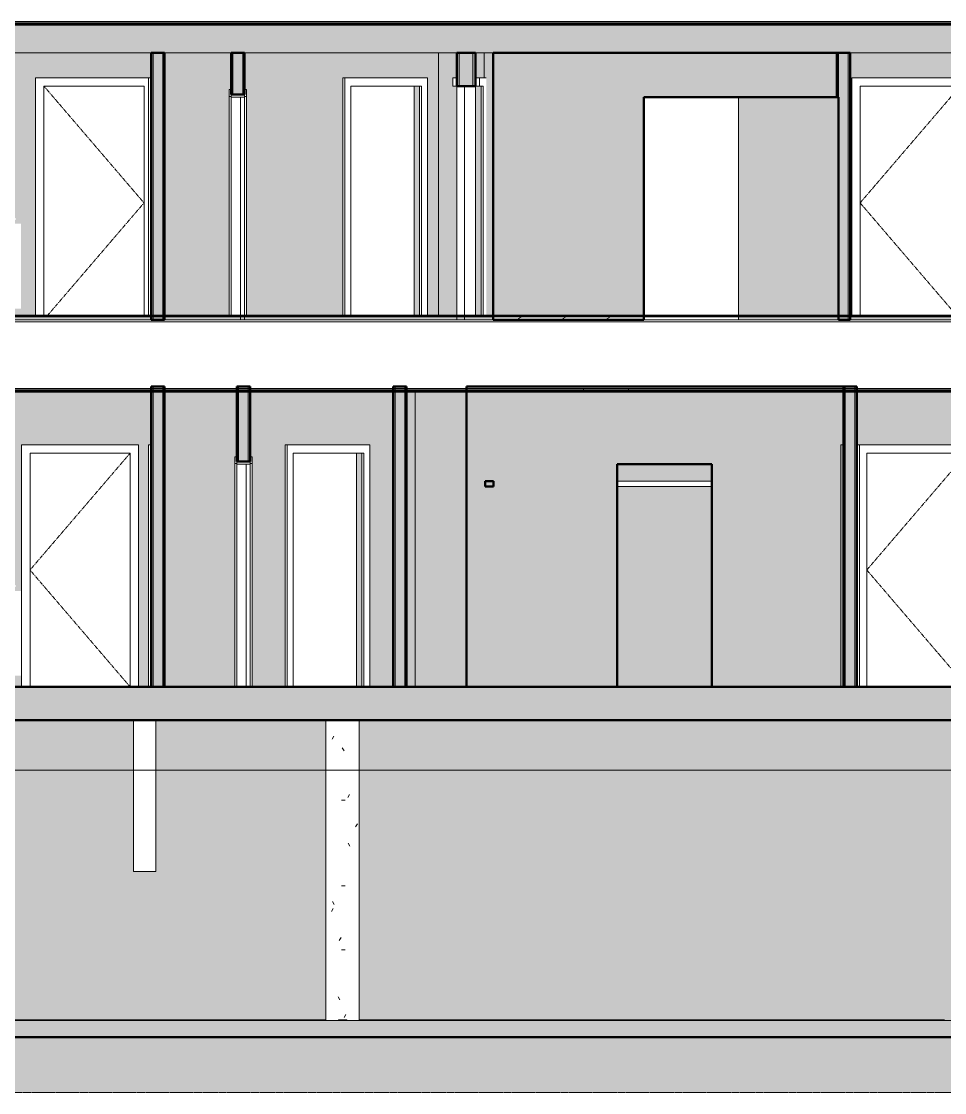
# Model space of a CAD drawing. Header units: inches. Extents: x 9584 to 15274, y -226 to 527.
# Drawn here: x 14447 to 14779, y -145.9 to 239.2 of the extents above; entities that cross this region are included whole.
import ezdxf

# ---------------------------------------------------------------- set-up
doc = ezdxf.new("R2010")
doc.units = ezdxf.units.IN
doc.header["$MEASUREMENT"] = 0
for name, pattern in [('Aligning Line 1_8_', [0.25, 0.125, -0.125]), ('Dash 1_16_', [0.125, 0.0625, -0.0625]), ('Grid Line 1_2_', [0.875, 0.5, -0.125, 0.125, -0.125])]:
    doc.linetypes.add(name, pattern=pattern)
for name, color, linetype, lineweight in [('0-5', 250, 'Continuous', 13), ('0-6', 90, 'Continuous', 5), ('A-AREA-PATT-2', 254, 'Continuous', 9), ('A-DOOR-1', 7, 'Continuous', 9), ('A-DOOR-2', 7, 'Dash 1_16_', 9), ('A-DOOR-3', 50, 'Continuous', 20), ('A-DOOR-FRAM-1', 7, 'Continuous', 9), ('A-DOOR-FRAM-2', 50, 'Continuous', 20), ('A-FLOR-1', 192, 'Continuous', 50), ('A-FLOR-LEVL-1', 51, 'Grid Line 1_2_', 9), ('A-FLOR-MCUT', 51, 'Continuous', 13), ('A-FLOR-PATT-1', 8, 'Continuous', 9), ('A-GENM', 5, 'Continuous', 9), ('A-GENM-2', 7, 'Continuous', 9), ('A-WALL-1', 250, 'Continuous', 13), ('A-WALL-2', 10, 'Continuous', 50), ('A-WALL-PATT-1', 253, 'Continuous', 9), ('A-WALL-PATT-2', 7, 'Continuous', 9), ('C-BLDG-PADS-1', 253, 'Continuous', 9), ('C-BLDG-PADS-2', 250, 'Continuous', 13), ('C-TOPO', 7, 'Continuous', 9), ('C-TOPO-1', 10, 'Continuous', 50), ('G-ANNO-SYMB', 111, 'Aligning Line 1_8_', 9), ('G-ANNO-SYMB-1', 147, 'Aligning Line 1_8_', 9), ('Q-CASE-1', 10, 'Continuous', 50), ('Q-CASE-2', 7, 'Continuous', 9), ('S-COLS', 52, 'Continuous', 9)]:
    doc.layers.add(name, color=color, linetype=linetype, lineweight=lineweight)
doc.layers.add('A-AREA-PATT-1', color=7, linetype='Continuous', lineweight=9, transparency=1)
pattern_1 = [(0, (3257.106, 59.024), (30.72, 7.68), [1.267, -21.773, 1.267, -21.773, -122.88]), (0, (3257.106, 59.024), (30.72, 7.68), [-46.08, 1.267, -44.813, 1.267, -21.773, -53.76]), (0, (3257.106, 59.024), (30.72, 7.68), [-115.2, 1.267, -14.093, 1.267, -37.133]), (120, (3268.626, 62.864), (-22.01108, 22.7643), [1.267, -21.773, 1.267, -21.773, -122.88]), (120, (3268.626, 62.864), (-22.01108, 22.7643), [-46.08, 1.267, -44.813, 1.267, -21.773, -53.76]), (120, (3268.626, 62.864), (-22.01108, 22.7643), [-115.2, 1.267, -14.093, 1.267, -37.133]), (240, (3272.466, 78.224), (-8.70892, -30.4443), [1.267, -21.773, 1.267, -21.773, -122.88]), (240, (3272.466, 78.224), (-8.70892, -30.4443), [-46.08, 1.267, -44.813, 1.267, -21.773, -53.76]), (240, (3272.466, 78.224), (-8.70892, -30.4443), [-115.2, 1.267, -14.093, 1.267, -37.133])]
pattern_2 = [(216.87, (3263.504, 75.018), (47.980943, 31.987086), [7.997, -71.971]), (206.565, (3273.1, 70.22), (-15.99371, -15.99413), [17.881, -17.881]), (198.435, (3273.1, 62.223), (-31.98674, -15.99388), [10.115, -40.461])]
pattern_3 = [(0, (14338.271, 59.024), (30.72, 7.68), [1.267, -21.773, 1.267, -21.773, -122.88]), (0, (14338.271, 59.024), (30.72, 7.68), [-46.08, 1.267, -44.813, 1.267, -21.773, -53.76]), (0, (14338.271, 59.024), (30.72, 7.68), [-115.2, 1.267, -14.093, 1.267, -37.133]), (120, (14349.791, 62.864), (-22.011075, 22.7643), [1.267, -21.773, 1.267, -21.773, -122.88]), (120, (14349.791, 62.864), (-22.011075, 22.7643), [-46.08, 1.267, -44.813, 1.267, -21.773, -53.76]), (120, (14349.791, 62.864), (-22.011075, 22.7643), [-115.2, 1.267, -14.093, 1.267, -37.133]), (240, (14353.631, 78.224), (-8.708925, -30.4443), [1.267, -21.773, 1.267, -21.773, -122.88]), (240, (14353.631, 78.224), (-8.708925, -30.4443), [-46.08, 1.267, -44.813, 1.267, -21.773, -53.76]), (240, (14353.631, 78.224), (-8.708925, -30.4443), [-115.2, 1.267, -14.093, 1.267, -37.133])]
pattern_4 = [(50, (14338.271, 59.024), (27.5427, -2.40992), [2.88, -31.68]), (355, (14338.27, 59.024), (-5.32784, 28.88427), [2.304, -25.344]), (100.451, (14340.567, 58.823), (22.2153, 26.47393), [2.448, -26.924]), (46.184, (14338.27, 66.704), (40.9819, -6.3564), [4.32, -47.52]), (96.636, (14341.687, 66.175), (35.8907, 37.4062), [3.671, -40.386]), (351.184, (14338.27, 66.704), (35.891, 37.4062), [3.456, -38.016]), (21, (14342.111, 64.784), (22.92104, -15.46073), [2.88, -31.68]), (326, (14342.11, 64.784), (9.34353, 27.84574), [2.304, -25.344]), (71.451, (14344.02, 63.496), (32.26477, 12.3844), [2.448, -26.924]), (37.5, (14338.271, 59.024), (0.466855, 12.78271), [1.267, -23.77, 1.267, -24.461, -25.44]), (37.5, (14338.271, 59.024), (0.466855, 12.78271), [-50.765, 1.267, -24.173]), (7.5, (14338.271, 59.024), (10.10159, 15.14509), [1.267, -13.402, 1.267, -23.194, -9.696]), (7.5, (14338.271, 59.024), (10.10159, 15.14509), [-39.13, 1.267, -8.429]), (327.5, (14329.708, 59.024), (20.49916, -0.86578), [1.267, -8.333, 1.267, -28.685, -39.744]), (327.5, (14329.708, 59.024), (20.49916, -0.86578), [-39.552, 1.267, -38.477]), (317.5, (14325.868, 59.024), (22.39478, 3.8443), [1.267, -11.213, 1.267, -18.624, -28.224]), (317.5, (14325.868, 59.024), (22.39478, 3.8443), [-32.371, 1.267, -26.957])]

# ---------------------------------------------------------------- blocks, each defined once
blk = doc.blocks.new('CTR - 2nd Phase_rvt-2-BUILDING SECTION - NORTH_SOUTH - LOOKING WEST')
at = {"layer": 'A-FLOR-LEVL-1'}
for p, q in [((1856.66, 132), (4168.71, 132)), ((1856.66, 0), (4168.71, 0)), ((1856.66, -30), (4168.71, -30)), ((1856.66, -120), (4168.71, -120))]:
    blk.add_line(p, q, dxfattribs=at)
blk = doc.blocks.new('Single-Flush - 36_ x 84_-1372839-BUILDING SECTION - NORTH_SOUTH - LOOKING WEST')
at = {"layer": 'A-DOOR-FRAM-2'}
for p, q in [((3660.48, 87), (3660.48, 0)), ((3661.48, 87), (3660.48, 87)), ((3661.48, 0), (3661.48, 87)), ((3667.23, 87), (3666.23, 87)), ((3666.23, 87), (3666.23, 0)), ((3667.23, 0), (3667.23, 87)), ((3660.48, 0), (3661.48, 0)), ((3666.23, 0), (3667.23, 0))]:
    blk.add_line(p, q, dxfattribs=at)
blk = doc.blocks.new('OD_CW_Closet - OD_CW_Closet-1806951-BUILDING SECTION - NORTH_SOUTH - LOOKING WEST')
at = {"layer": 'Q-CASE-1'}
for p, q in [((3532.58, 74), (3532.58, 72)), ((3535.64, 74), (3532.58, 74)), ((3535.64, 72), (3535.64, 74)), ((3532.58, 72), (3535.64, 72))]:
    blk.add_line(p, q, dxfattribs=at)
blk = doc.blocks.new('OD_CW_Closet - OD_CW_Closet-1924551-BUILDING SECTION - NORTH_SOUTH - LOOKING WEST')
at = {"layer": 'Q-CASE-2'}
for p, q in [((3614.1, 74), (3580.1, 74)), ((3580.1, 72), (3614.1, 72))]:
    blk.add_line(p, q, dxfattribs=at)
blk = doc.blocks.new('Single-Flush - 36_ x 84_-V51-BUILDING SECTION - NORTH_SOUTH - LOOKING WEST')
at = {"layer": 'A-DOOR-2'}
for p in [(3705.85, 84), (3705.85, 0)]:
    blk.add_line(p, (3669.85, 42), dxfattribs=at)
at = {"layer": 'A-DOOR-FRAM-1'}
for p, q in [((3708.85, 87), (3667.23, 87)), ((3708.85, 0), (3708.85, 87)), ((3669.85, 0), (3669.85, 84)), ((3669.85, 84), (3705.85, 84)), ((3705.85, 84), (3705.85, 0))]:
    blk.add_line(p, q, dxfattribs=at)
blk = doc.blocks.new('Pocket_Door_2385 - 34_ x 80_-1722045-BUILDING SECTION - NORTH_SOUTH - LOOKING WEST')
at = {"layer": 'A-DOOR-3'}
for p, q in [((3623.7, 212), (3589.7, 212)), ((3589.7, 212), (3589.7, 132)), ((3623.7, 132), (3623.7, 212)), ((3589.7, 132), (3623.7, 132))]:
    blk.add_line(p, q, dxfattribs=at)
blk = doc.blocks.new('Single-Flush - 36_ x 84_-1372824-BUILDING SECTION - NORTH_SOUTH - LOOKING WEST')
at = {"layer": 'A-DOOR-2'}
for p in [(3373.9, 216), (3375.08, 133.37)]:
    blk.add_line(p, (3409.9, 174), dxfattribs=at)
at = {"layer": 'A-DOOR-FRAM-1'}
for p, q in [((3370.9, 219), (3370.9, 133.37)), ((3411.52, 219), (3370.9, 219)), ((3373.9, 133.37), (3373.9, 216)), ((3373.9, 216), (3409.9, 216)), ((3409.9, 216), (3409.9, 133.37))]:
    blk.add_line(p, q, dxfattribs=at)
blk = doc.blocks.new('Single-Flush - 36_ x 84_-V52-BUILDING SECTION - NORTH_SOUTH - LOOKING WEST')
at = {"layer": 'A-DOOR-2'}
for p in [(3703.45, 216), (3702.28, 133.37)]:
    blk.add_line(p, (3667.45, 174), dxfattribs=at)
at = {"layer": 'A-DOOR-FRAM-1'}
for p, q in [((3706.45, 219), (3664.45, 219)), ((3664.45, 219), (3664.45, 133.37)), ((3667.45, 133.37), (3667.45, 216)), ((3667.45, 216), (3703.45, 216)), ((3703.45, 216), (3703.45, 133.37)), ((3706.45, 133.37), (3706.45, 219))]:
    blk.add_line(p, q, dxfattribs=at)
blk = doc.blocks.new('Single-Flush - 36_ x 84_-V54-BUILDING SECTION - NORTH_SOUTH - LOOKING WEST')
at = {"layer": 'A-DOOR-1'}
blk.add_line((3507.03, 133.37), (3507.03, 216), dxfattribs=at)
at = {"layer": 'A-DOOR-FRAM-1'}
for p, q in [((3481.4, 133.37), (3481.4, 219)), ((3481.4, 133.37), (3481.4, 219)), ((3481.4, 219), (3482.11, 219)), ((3511.81, 219), (3482.11, 219)), ((3482.11, 219), (3482.11, 133.37)), ((3484.23, 133.37), (3484.23, 216)), ((3484.23, 216), (3509.68, 216)), ((3508.98, 133.37), (3508.98, 216)), ((3509.68, 216), (3509.68, 133.37)), ((3511.81, 133.37), (3511.81, 219))]:
    blk.add_line(p, q, dxfattribs=at)
blk = doc.blocks.new('FOLDING_SLIDING CLOSET - 60_ x 80_-1372877-BUILDING SECTION - NORTH_SOUTH - LOOKING WEST')
at = {"layer": 'A-DOOR-1'}
for p, q in [((3443.27, 82.75), (3442.52, 82.75)), ((3442.52, 82.75), (3442.52, 80.25)), ((3443.27, 80.25), (3443.27, 82.75)), ((3448.77, 82.75), (3448.02, 82.75)), ((3448.02, 82.75), (3448.02, 80.25)), ((3448.77, 80.25), (3448.77, 82.75)), ((3442.52, 80.25), (3443.27, 80.25)), ((3442.52, 0), (3442.52, 80.25)), ((3448.02, 80.25), (3448.77, 80.25)), ((3448.77, 80.25), (3448.77, 0))]:
    blk.add_line(p, q, dxfattribs=at)
at = {"layer": 'A-DOOR-3'}
for p, q in [((3446.65, 80), (3446.65, 0)), ((3448.02, 80), (3446.65, 80)), ((3448.02, 0), (3448.02, 80)), ((3446.65, 0), (3448.02, 0))]:
    blk.add_line(p, q, dxfattribs=at)
at = {"layer": 'A-DOOR-FRAM-1'}
blk.add_line((3443.27, 0), (3443.27, 80), dxfattribs=at)
at = {"layer": 'A-DOOR-FRAM-2'}
for p, q in [((3443.27, 81), (3443.27, 80)), ((3448.02, 81), (3443.27, 81)), ((3448.02, 80), (3448.02, 81)), ((3443.27, 80.75), (3448.02, 80.75)), ((3443.27, 80), (3448.02, 80))]:
    blk.add_line(p, q, dxfattribs=at)
blk = doc.blocks.new('FOLDING_SLIDING CLOSET - 60_ x 80_-V55-BUILDING SECTION - NORTH_SOUTH - LOOKING WEST')
at = {"layer": 'A-DOOR-1'}
for p, q in [((3441.27, 214.75), (3440.52, 214.75)), ((3440.52, 214.75), (3440.52, 212.25)), ((3440.52, 212.25), (3441.27, 212.25)), ((3440.52, 133.37), (3440.52, 212.25)), ((3441.27, 212.25), (3441.27, 214.75)), ((3446.77, 214.75), (3446.02, 214.75)), ((3446.02, 214.75), (3446.02, 212.25)), ((3446.02, 212.25), (3446.77, 212.25)), ((3446.77, 212.25), (3446.77, 214.75)), ((3446.77, 212.25), (3446.77, 133.37))]:
    blk.add_line(p, q, dxfattribs=at)
at = {"layer": 'A-DOOR-3'}
for p, q in [((3444.65, 212), (3444.65, 132)), ((3446.02, 212), (3444.65, 212)), ((3446.02, 132), (3446.02, 212)), ((3444.65, 132), (3446.02, 132))]:
    blk.add_line(p, q, dxfattribs=at)
at = {"layer": 'A-DOOR-FRAM-1'}
blk.add_line((3441.27, 133.37), (3441.27, 212), dxfattribs=at)
at = {"layer": 'A-DOOR-FRAM-2'}
for p, q in [((3441.27, 213), (3441.27, 212)), ((3446.02, 213), (3441.27, 213)), ((3441.27, 212.75), (3446.02, 212.75)), ((3441.27, 212), (3446.02, 212)), ((3446.02, 212), (3446.02, 213))]:
    blk.add_line(p, q, dxfattribs=at)
blk = doc.blocks.new('Single-Flush - 30_ x 84_-1372884-BUILDING SECTION - NORTH_SOUTH - LOOKING WEST')
at = {"layer": 'A-DOOR-FRAM-1'}
for p, q in [((3411.52, 265.37), (3411.52, 351)), ((3411.52, 351), (3412.52, 351))]:
    blk.add_line(p, q, dxfattribs=at)
blk = doc.blocks.new('Single-Flush - 30_ x 84_-V56-BUILDING SECTION - NORTH_SOUTH - LOOKING WEST')
at = {"layer": 'A-DOOR-FRAM-1'}
for p, q in [((3411.52, 0), (3411.52, 87)), ((3411.52, 87), (3412.52, 87))]:
    blk.add_line(p, q, dxfattribs=at)
blk = doc.blocks.new('Single-Flush - 36_ x 84_-V57-BUILDING SECTION - NORTH_SOUTH - LOOKING WEST')
at = {"layer": 'A-DOOR-1'}
blk.add_line((3486.31, 0), (3486.31, 84), dxfattribs=at)
at = {"layer": 'A-DOOR-FRAM-1'}
for p, q in [((3460.68, 0), (3460.68, 87)), ((3460.68, 0), (3460.68, 87)), ((3460.68, 87), (3461.39, 87)), ((3491.08, 87), (3461.39, 87)), ((3461.39, 87), (3461.39, 0)), ((3491.08, 0), (3491.08, 87)), ((3463.51, 0), (3463.51, 84)), ((3463.51, 84), (3488.96, 84)), ((3488.26, 0), (3488.26, 84)), ((3488.96, 84), (3488.96, 0))]:
    blk.add_line(p, q, dxfattribs=at)
blk = doc.blocks.new('Single-Flush - 36_ x 84_-V58-BUILDING SECTION - NORTH_SOUTH - LOOKING WEST')
at = {"layer": 'A-DOOR-2'}
for p in [(3404.9, 84), (3404.9, 0)]:
    blk.add_line(p, (3368.9, 42), dxfattribs=at)
at = {"layer": 'A-DOOR-FRAM-1'}
for p, q in [((3407.9, 87), (3365.9, 87)), ((3365.9, 87), (3365.9, 0)), ((3407.9, 0), (3407.9, 87)), ((3368.9, 0), (3368.9, 84)), ((3368.9, 84), (3404.9, 84)), ((3404.9, 84), (3404.9, 0))]:
    blk.add_line(p, q, dxfattribs=at)
blk = doc.blocks.new('Single-Flush - 36_ x 84_-V59-BUILDING SECTION - NORTH_SOUTH - LOOKING WEST')
at = {"layer": 'A-DOOR-1'}
blk.add_line((3529.18, 133.37), (3529.18, 216), dxfattribs=at)
at = {"layer": 'A-DOOR-3'}
for p, q in [((3525.2, 216), (3522.37, 216)), ((3522.37, 216), (3522.37, 132)), ((3525.2, 132), (3525.2, 216)), ((3522.37, 132), (3525.2, 132))]:
    blk.add_line(p, q, dxfattribs=at)
at = {"layer": 'A-DOOR-FRAM-1'}
for p, q in [((3532.98, 219), (3530.5, 219)), ((3530.5, 216), (3531.83, 216)), ((3531.13, 133.37), (3531.13, 216)), ((3531.83, 216), (3531.83, 133.37))]:
    blk.add_line(p, q, dxfattribs=at)
at = {"layer": 'A-DOOR-FRAM-2'}
for p, q in [((3520.95, 219), (3520.95, 216)), ((3522.37, 219), (3520.95, 219)), ((3520.95, 216), (3522.37, 216)), ((3522.37, 216), (3522.37, 219)), ((3530.5, 219), (3529.09, 219)), ((3529.09, 219), (3529.09, 216)), ((3529.09, 216), (3530.5, 216)), ((3530.5, 216), (3530.5, 219))]:
    blk.add_line(p, q, dxfattribs=at)
blk = doc.blocks.new('CTR - 1st Phase - Unit Layouts_rvt-2-BUILDING SECTION - NORTH_SOUTH - LOOKING WEST')
at = {"layer": 'A-WALL-PATT-1'}
h = blk.add_hatch(dxfattribs=at)
h.set_pattern_fill('FP_45', color=256, style=0, pattern_type=2)
h.set_pattern_definition(pattern_2)
h.paths.add_polyline_path([(3416.65, 133.25), (3416.65, 133.37), (3413.15, 133.37), (3413.15, 133.25)], flags=0)
h = blk.add_hatch(dxfattribs=at)
h.set_pattern_fill('FP_45', color=256, style=0, pattern_type=2)
h.set_pattern_definition(pattern_2)
h.paths.add_polyline_path([(3571.67, 132), (3589.7, 132), (3589.7, 133.37), (3535.47, 133.37), (3535.47, 132), (3542.33, 132)], flags=0)
h = blk.add_hatch(dxfattribs=at)
h.set_pattern_fill('FP_45', color=256, style=0, pattern_type=2)
h.set_pattern_definition(pattern_2)
h.paths.add_polyline_path([(3663.2, 133.25), (3663.2, 133.37), (3659.7, 133.37), (3659.7, 133.25), (3663.15, 133.25)], flags=0)
at = {"layer": 'A-WALL-PATT-2'}
h = blk.add_hatch(dxfattribs=at)
h.set_pattern_fill('FP_43', color=256, style=0, pattern_type=2)
h.set_pattern_definition(pattern_1)
h.paths.add_polyline_path([(3614.1, 106.12), (3661.48, 106.12), (3661.48, 107.25), (3525.87, 107.25), (3525.87, 106.12), (3608.54, 106.12)], flags=0)
at = {"layer": 'A-WALL-1'}
for p, q in [((3412.52, 228), (3341.72, 228)), ((3413.15, 228), (3413.15, 132)), ((3416.65, 228), (3416.65, 132)), ((3441.27, 228), (3417.27, 228)), ((3441.9, 213), (3441.9, 228)), ((3445.4, 213), (3445.4, 228)), ((3515.78, 228), (3446.02, 228)), ((3515.78, 133.37), (3515.78, 228)), ((3515.78, 228), (3519.14, 228)), ((3522.37, 228), (3519.14, 228)), ((3523.25, 228), (3523.25, 216)), ((3528.2, 228), (3528.2, 216)), ((3532.28, 228), (3529.09, 228)), ((3533.64, 228), (3532.28, 228)), ((3532.28, 219), (3532.28, 228)), ((3533.64, 228), (3535.47, 228)), ((3659.7, 228), (3659.7, 212)), ((3663.2, 228), (3663.2, 132)), ((3851.85, 228), (3663.83, 228)), ((3508.98, 216), (3508.98, 133.37)), ((3531.13, 216), (3531.13, 133.37)), ((3413.15, 108), (3413.15, 0)), ((3416.65, 108), (3416.65, 0)), ((3443.9, 81), (3443.9, 108)), ((3447.4, 81), (3447.4, 108)), ((3500.17, 108), (3500.17, 0)), ((3503.67, 108), (3503.67, 0)), ((3662.1, 108), (3662.1, 0)), ((3665.6, 108), (3665.6, 0)), ((3507.42, 106.12), (3507.42, 0)), ((3488.26, 84), (3488.26, 0))]:
    blk.add_line(p, q, dxfattribs=at)
at = {"layer": 'A-WALL-2'}
for p, q in [((3412.52, 228), (3412.52, 132)), ((3417.27, 228), (3412.52, 228)), ((3417.27, 132), (3417.27, 228)), ((3446.02, 228), (3441.27, 228)), ((3441.27, 228), (3441.27, 213)), ((3446.02, 213), (3446.02, 228)), ((3529.09, 228), (3522.37, 228)), ((3522.37, 228), (3522.37, 216)), ((3529.09, 216), (3529.09, 228)), ((3659.08, 228), (3535.47, 228)), ((3535.47, 228), (3535.47, 132)), ((3663.83, 228), (3659.08, 228)), ((3659.08, 228), (3659.08, 212)), ((3659.08, 212), (3659.08, 228)), ((3663.83, 132), (3663.83, 228)), ((3522.37, 216), (3529.09, 216)), ((3441.27, 213), (3446.02, 213)), ((3589.7, 132), (3589.7, 212)), ((3589.7, 212), (3659.08, 212)), ((3659.08, 212), (3659.7, 212)), ((3659.7, 212), (3659.7, 132)), ((3412.52, 132), (3417.27, 132)), ((3535.47, 132), (3589.7, 132)), ((3659.7, 132), (3663.83, 132)), ((3412.52, 108), (3412.52, 0)), ((3417.27, 108), (3412.52, 108)), ((3417.27, 0), (3417.27, 108)), ((3448.02, 108), (3443.27, 108)), ((3443.27, 108), (3443.27, 81)), ((3448.02, 81), (3448.02, 108)), ((3504.3, 108), (3499.55, 108)), ((3499.55, 108), (3499.55, 0)), ((3504.3, 0), (3504.3, 108)), ((3661.48, 108), (3525.87, 108)), ((3525.87, 108), (3525.87, 0)), ((3666.23, 108), (3661.48, 108)), ((3661.48, 108), (3661.48, 0)), ((3661.48, 0), (3661.48, 108)), ((3666.23, 0), (3666.23, 108)), ((3443.27, 81), (3448.02, 81)), ((3580.1, 0), (3580.1, 80)), ((3580.1, 80), (3614.1, 80)), ((3614.1, 80), (3614.1, 0)), ((3412.52, 0), (3417.27, 0)), ((3499.55, 0), (3504.3, 0)), ((3525.87, 0), (3580.1, 0)), ((3614.1, 0), (3661.48, 0)), ((3661.48, 0), (3666.23, 0))]:
    blk.add_line(p, q, dxfattribs=at)
at = {"layer": '0-5'}
for name, p in [('Single-Flush - 36_ x 84_-1372824-BUILDING SECTION - NORTH_SOUTH - LOOKING WEST', (0, 0)), ('Single-Flush - 30_ x 84_-1372884-BUILDING SECTION - NORTH_SOUTH - LOOKING WEST', (0, -132)), ('Single-Flush - 36_ x 84_-V54-BUILDING SECTION - NORTH_SOUTH - LOOKING WEST', (0, 0)), ('Single-Flush - 36_ x 84_-V59-BUILDING SECTION - NORTH_SOUTH - LOOKING WEST', (0, 0)), ('Single-Flush - 36_ x 84_-V52-BUILDING SECTION - NORTH_SOUTH - LOOKING WEST', (0, 0)), ('FOLDING_SLIDING CLOSET - 60_ x 80_-V55-BUILDING SECTION - NORTH_SOUTH - LOOKING WEST', (0, 0)), ('Pocket_Door_2385 - 34_ x 80_-1722045-BUILDING SECTION - NORTH_SOUTH - LOOKING WEST', (0, 0)), ('Single-Flush - 36_ x 84_-V58-BUILDING SECTION - NORTH_SOUTH - LOOKING WEST', (0, 0)), ('Single-Flush - 30_ x 84_-V56-BUILDING SECTION - NORTH_SOUTH - LOOKING WEST', (0, 0)), ('Single-Flush - 36_ x 84_-V57-BUILDING SECTION - NORTH_SOUTH - LOOKING WEST', (0, 0)), ('Single-Flush - 36_ x 84_-1372839-BUILDING SECTION - NORTH_SOUTH - LOOKING WEST', (0, 0)), ('Single-Flush - 36_ x 84_-V51-BUILDING SECTION - NORTH_SOUTH - LOOKING WEST', (0, 0)), ('FOLDING_SLIDING CLOSET - 60_ x 80_-1372877-BUILDING SECTION - NORTH_SOUTH - LOOKING WEST', (0, 0)), ('OD_CW_Closet - OD_CW_Closet-1806951-BUILDING SECTION - NORTH_SOUTH - LOOKING WEST', (0, 0)), ('OD_CW_Closet - OD_CW_Closet-1924551-BUILDING SECTION - NORTH_SOUTH - LOOKING WEST', (0, 0))]:
    blk.add_blockref(name, p, dxfattribs=at)
blk = doc.blocks.new('CTR  - Topography_rvt-2-BUILDING SECTION - NORTH_SOUTH - LOOKING WEST')
at = {"layer": 'C-BLDG-PADS-1'}
h = blk.add_hatch(dxfattribs=at)
h.set_pattern_fill('FP_44', color=256, style=0, pattern_type=2)
h.set_pattern_definition([(50, (3257.106, 59.024), (27.5427, -2.40992), [2.88, -31.68]), (355, (3257.106, 59.024), (-5.32784, 28.88427), [2.304, -25.344]), (100.451, (3259.402, 58.823), (22.2153, 26.47393), [2.448, -26.924]), (46.184, (3257.106, 66.704), (40.9819, -6.3564), [4.32, -47.52]), (96.636, (3260.522, 66.175), (35.8907, 37.4062), [3.671, -40.386]), (351.184, (3257.106, 66.704), (35.891, 37.4062), [3.456, -38.016]), (21, (3260.946, 64.784), (22.92104, -15.46073), [2.88, -31.68]), (326, (3260.946, 64.784), (9.34353, 27.84574), [2.304, -25.344]), (71.451, (3262.856, 63.496), (32.26477, 12.3844), [2.448, -26.924]), (37.5, (3257.106, 59.024), (0.466855, 12.78271), [1.267, -23.77, 1.267, -24.461, -25.44]), (37.5, (3257.106, 59.024), (0.466855, 12.78271), [-50.765, 1.267, -24.173]), (7.5, (3257.106, 59.024), (10.10159, 15.14509), [1.267, -13.402, 1.267, -23.194, -9.696]), (7.5, (3257.106, 59.024), (10.10159, 15.14509), [-39.13, 1.267, -8.429]), (327.5, (3248.543, 59.024), (20.49916, -0.86578), [1.267, -8.333, 1.267, -28.685, -39.744]), (327.5, (3248.543, 59.024), (20.49916, -0.86578), [-39.552, 1.267, -38.477]), (317.5, (3244.703, 59.024), (22.39478, 3.8443), [1.267, -11.213, 1.267, -18.624, -28.224]), (317.5, (3244.703, 59.024), (22.39478, 3.8443), [-32.371, 1.267, -26.957])])
h.paths.add_polyline_path([(3277.51, -126), (3824.32, -126), (3824.32, -120), (1953.38, -120), (1953.38, -126), (3145.09, -126)], flags=0)
at = {"layer": 'C-TOPO'}
h = blk.add_hatch(dxfattribs=at)
h.set_pattern_fill('FP_51', color=256, style=0, pattern_type=2)
h.set_pattern_definition([(0, (3257.106, 59.024), (24, 24), [24, -24]), (0, (3257.106, 68.024), (24, 24), [24, -24]), (0, (3257.106, 77.024), (24, 24), [24, -24]), (90, (3260.106, 80.024), (-24, 24), [24, -24]), (90, (3269.106, 80.024), (-24, 24), [24, -24]), (90, (3278.106, 80.024), (-24, 24), [24, -24])])
h.paths.add_polyline_path([(3145.09, -145.9), (3824.32, -145.9), (3824.32, -126.01), (1953.38, -126.01), (1953.38, -145.9), (3012.68, -145.9)], flags=0)
at = {"layer": 'A-FLOR-LEVL-1'}
for p, q in [((1856.66, 0), (4168.71, 0)), ((1856.66, -120), (4168.71, -120))]:
    blk.add_line(p, q, dxfattribs=at)
at = {"layer": 'C-BLDG-PADS-2'}
for p, q in [((3824.32, -120), (1953.38, -120)), ((1953.38, -126), (3824.32, -126))]:
    blk.add_line(p, q, dxfattribs=at)
at = {"layer": 'C-TOPO'}
for q in [(1953.38, -126.01), (3824.32, -126.01)]:
    blk.add_line((3492.92, -126.01), q, dxfattribs=at)
at = {"layer": 'C-TOPO-1'}
for p, q in [((3492.92, -126.01), (1953.38, -126.01)), ((3824.32, -126.01), (3492.92, -126.01))]:
    blk.add_line(p, q, dxfattribs=at)
at = {"layer": 'G-ANNO-SYMB-1'}
blk.add_line((1953.38, 0), (4071.98, 0), dxfattribs=at)
blk = doc.blocks.new('Parking_Stall_Multiple - STANDARD-1953997-BUILDING SECTION - NORTH_SOUTH - LOOKING WEST')
at = {"layer": 'A-GENM-2'}
for p, q in [((3264.82, -119.75), (3370.82, -119.75)), ((3370.82, -119.75), (3373.82, -119.75)), ((3370.82, -119.75), (3370.82, -120)), ((3370.82, -119.75), (3373.82, -119.75)), ((3370.82, -119.75), (3370.82, -120)), ((3373.82, -120), (3373.82, -119.75)), ((3373.82, -119.75), (3475.32, -119.75)), ((3373.82, -119.75), (3373.82, -120)), ((3479.82, -119.75), (3482.82, -119.75)), ((3479.82, -119.75), (3479.82, -120)), ((3479.82, -119.75), (3482.82, -119.75)), ((3479.82, -119.75), (3479.82, -120)), ((3482.82, -120), (3482.82, -119.75)), ((3482.82, -119.75), (3482.82, -120)), ((3487.32, -119.75), (3588.82, -119.75)), ((3588.82, -119.75), (3591.82, -119.75)), ((3588.82, -119.75), (3588.82, -120)), ((3588.82, -119.75), (3591.82, -119.75)), ((3588.82, -119.75), (3588.82, -120)), ((3591.82, -120), (3591.82, -119.75)), ((3591.82, -119.75), (3697.82, -119.75)), ((3591.82, -119.75), (3591.82, -120))]:
    blk.add_line(p, q, dxfattribs=at)
blk = doc.blocks.new('CTR - 1st Phase - Common Walls_rvt-2-BUILDING SECTION - NORTH_SOUTH - LOOKING WEST')
at = {"layer": 'A-AREA-PATT-1'}
h = blk.add_hatch(color=256, dxfattribs=at)
h.paths.add_polyline_path([(1953.38, -120), (1953.82, -120), (1953.82, -119.75), (2167.32, -119.75), (2167.32, -12), (1953.38, -12)], flags=0)
h.paths.add_polyline_path([(3819.32, -120), (3819.32, -12), (3721.12, -12), (3721.12, -66.41), (3713.12, -66.41), (3713.12, -12), (3487.32, -12), (3487.32, -119.75), (3809.82, -119.75), (3809.82, -120)], flags=0)
h.paths.add_polyline_path([(2179.32, -119.75), (2494.32, -119.75), (2494.32, -12), (2492.14, -12), (2492.14, -66.41), (2484.14, -66.41), (2484.14, -12), (2253.74, -12), (2253.74, -66.41), (2245.74, -66.41), (2245.74, -12), (2179.32, -12), (2179.32, -61.78)], flags=0)
h.paths.add_polyline_path([(2610.82, -119.75), (2821.32, -119.75), (2821.32, -12), (2799.71, -12), (2799.71, -66.41), (2791.71, -66.41), (2791.71, -12), (2506.32, -12), (2506.32, -119.75), (2607.82, -119.75)], flags=0)
h.paths.add_polyline_path([(3414.11, -119.75), (3475.32, -119.75), (3475.32, -12), (3414.11, -12), (3414.11, -66.41), (3406.11, -66.41), (3406.11, -12), (3160.32, -12), (3160.32, -119.75), (3409.92, -119.75)], flags=0)
h.paths.add_polyline_path([(2833.32, -119.75), (3148.32, -119.75), (3148.32, -12), (3106.91, -12), (3106.91, -66.41), (3098.91, -66.41), (3098.91, -12), (2833.32, -12), (2833.32, -61.78)], flags=0)
at = {"layer": 'A-AREA-PATT-2'}
h = blk.add_hatch(color=256, dxfattribs=at)
h.paths.add_polyline_path([(3476.12, 133.37), (3481.4, 133.37), (3481.4, 219), (3511.81, 219), (3511.81, 133.37), (3522.37, 133.37), (3522.37, 216), (3529.09, 216), (3529.09, 219), (3532.98, 219), (3532.98, 133.37), (3589.7, 133.37), (3589.7, 212), (3623.7, 212), (3623.7, 133.37), (3664.45, 133.37), (3664.45, 219), (3706.45, 219), (3706.45, 133.37), (3711.91, 133.37), (3711.91, 138), (3709.91, 138), (3709.91, 154), (3712.91, 154), (3712.91, 157), (3784.91, 157), (3784.91, 154), (3787.91, 154), (3787.91, 138), (3785.91, 137.99), (3785.91, 133.37), (3851.85, 133.37), (3851.85, 238.12), (3341.72, 238.12), (3341.72, 166.5), (3348.22, 166.5), (3348.22, 168), (3346.6, 168), (3346.62, 171), (3347.16, 171), (3347.2, 177.19), (3347.31, 177.74), (3347.39, 177.99), (3347.94, 178.54), (3348.72, 178.75), (3351.1, 178.71), (3352.01, 178.53), (3352.94, 177.91), (3353.57, 176.98), (3353.79, 175.87), (3353.75, 174.5), (3353.04, 174.5), (3353.02, 175.95), (3352.83, 176.75), (3352.33, 177.43), (3351.62, 177.86), (3350.91, 178), (3348.64, 178), (3348.17, 177.74), (3348.02, 177.59), (3347.91, 177.19), (3347.94, 171), (3348.08, 171), (3348.14, 168.5), (3363.92, 168.5), (3363.92, 168), (3362.67, 168), (3362.67, 166.5), (3365.72, 166.5), (3365.72, 136), (3362.72, 136), (3362.72, 133.37), (3370.9, 133.37), (3370.9, 219), (3412.52, 219), (3412.52, 133.37), (3440.52, 133.37), (3440.52, 214.75), (3441.27, 214.75), (3441.27, 213), (3446.02, 213), (3446.02, 214.75), (3446.77, 214.75), (3446.77, 133.37)], flags=0)
h.paths.add_polyline_path([(3783.91, 133.37), (3783.91, 138), (3713.91, 137.99), (3713.91, 133.37), (3782.33, 133.37)], flags=0)
h.paths.add_polyline_path([(3529.18, 133.37), (3531.13, 133.37), (3531.13, 216), (3529.18, 216), (3529.18, 136.96)], flags=0)
h.paths.add_polyline_path([(3508.98, 133.37), (3508.98, 216), (3507.03, 216), (3507.03, 133.37)], flags=0)
h.paths.add_polyline_path([(3522.37, 216), (3520.95, 216), (3520.95, 219), (3522.37, 219)], flags=0)
h = blk.add_hatch(color=256, dxfattribs=at)
h.paths.add_polyline_path([(3822.2, 0), (3822.2, 106.12), (3341.72, 106.12), (3341.72, 34.5), (3348.22, 34.5), (3348.22, 36), (3346.6, 36), (3346.62, 39), (3347.16, 39), (3347.2, 45.19), (3347.31, 45.74), (3347.39, 45.99), (3347.94, 46.54), (3348.72, 46.75), (3351.1, 46.71), (3352.01, 46.53), (3352.94, 45.91), (3353.57, 44.98), (3353.79, 43.87), (3353.75, 42.5), (3353.04, 42.5), (3353.02, 43.95), (3352.83, 44.75), (3352.33, 45.43), (3351.62, 45.86), (3350.91, 46), (3348.64, 46), (3348.17, 45.74), (3348.02, 45.59), (3347.91, 45.19), (3347.94, 39), (3348.08, 39), (3348.14, 36.5), (3363.92, 36.5), (3363.92, 36), (3362.67, 36), (3362.67, 34.5), (3365.72, 34.5), (3365.72, 4), (3362.72, 4), (3362.72, 0), (3365.9, 0), (3365.9, 87), (3407.9, 87), (3407.9, 0), (3411.52, 0), (3411.52, 87), (3412.52, 87), (3412.52, 0), (3442.52, 0), (3442.52, 82.75), (3443.27, 82.75), (3443.27, 81), (3448.02, 81), (3448.02, 82.75), (3448.77, 82.75), (3448.77, 0), (3460.68, 0), (3460.68, 87), (3491.08, 87), (3491.08, 0), (3666.23, 0), (3666.23, 87), (3708.85, 87), (3708.85, 0), (3722.2, 0), (3722.2, 6), (3720.2, 6), (3720.2, 22), (3723.2, 22), (3723.2, 25), (3795.2, 25), (3795.2, 22), (3798.2, 22), (3798.2, 6), (3796.2, 6), (3796.2, 0), (3819.32, 0)], flags=0)
h.paths.add_polyline_path([(3486.31, 0), (3488.26, 0), (3488.26, 84), (3486.31, 84), (3486.31, 0.59)], flags=0)
h.paths.add_polyline_path([(3724.4, 0), (3794.2, 0), (3794.2, 6), (3724.2, 6), (3724.2, 0)], flags=0)
h.paths.add_polyline_path([(3595.6, 72), (3580.1, 72), (3580.1, 74), (3614.1, 74), (3614.1, 72), (3600.57, 72)], flags=0)
at = {"layer": 'A-FLOR-LEVL-1'}
for p, q in [((1856.66, 132), (4168.71, 132)), ((1856.66, 0), (4168.71, 0)), ((1856.66, -30), (4168.71, -30)), ((1856.66, -120), (4168.71, -120))]:
    blk.add_line(p, q, dxfattribs=at)
at = {"layer": 'G-ANNO-SYMB-1'}
blk.add_line((1953.38, 0), (4071.98, 0), dxfattribs=at)
at = {"layer": '0-5'}
blk.add_blockref('Parking_Stall_Multiple - STANDARD-1953997-BUILDING SECTION - NORTH_SOUTH - LOOKING WEST', (0, 0), dxfattribs=at)
blk = doc.blocks.new('Concrete-Rectangular-Column - ONE-V88-BUILDING SECTION - NORTH_SOUTH - LOOKING WEST')
at = {"layer": 'S-COLS'}
h = blk.add_hatch(dxfattribs=at)
h.set_pattern_fill('FP_43', color=256, style=0, pattern_type=2)
h.set_pattern_definition(pattern_1)
h.paths.add_polyline_path([(3487.32, -120), (3487.32, -12), (3475.32, -12), (3475.32, -120), (3479.82, -120), (3479.82, -119.75), (3482.82, -119.75), (3482.82, -120)], flags=0)
for p, q in [((3475.32, -120), (3475.32, -12)), ((3487.32, -12), (3487.32, -120))]:
    blk.add_line(p, q, dxfattribs=at)
blk = doc.blocks.new('077123 - Manufactured Gutters and Downspouts - 077123 - Manufactured Gutters and Downspouts-2003419-BUILDING SECTION - NORTH_SOUTH - LOOKING WEST')
at = {"layer": 'A-GENM'}
for p, q in [((2484.14, -66.41), (2484.14, -12)), ((2492.14, -12), (2492.14, -66.41)), ((2484.14, -66.41), (2492.14, -66.41))]:
    blk.add_line(p, q, dxfattribs=at)

msp = doc.modelspace()

# ---------------------------------------------------------------- hatches: boundary and pattern name
at = {"layer": 'A-FLOR-PATT-1'}
h = msp.add_hatch(dxfattribs=at)
h.set_pattern_fill('FP_43', color=256, style=0, pattern_type=2)
h.set_pattern_definition(pattern_3)
h.paths.add_polyline_path([(13151.8391, 238.125), (14933.6391, 238.125), (14933.6391, 238.75), (13151.8391, 238.75)], flags=0)
h = msp.add_hatch(dxfattribs=at)
h.set_pattern_fill('FP_44', color=256, style=0, pattern_type=2)
h.set_pattern_definition(pattern_4)
h.paths.add_polyline_path([(13613.8512, 132), (13803.8974, 132), (13803.8974, 133), (13597.7151, 133), (13597.8242, 132), (13603.8891, 132)], flags=0)
h.paths.add_polyline_path([(13953.2049, 132), (14025.1638, 132), (14025.1638, 133), (13827.8307, 133), (13827.8307, 132), (13947.5641, 132)], flags=0)
h.paths.add_polyline_path([(14590.3934, 132), (14616.6322, 132), (14616.6322, 133), (14411.4143, 133), (14411.4143, 132), (14588.1982, 132)], flags=0)
h.paths.add_polyline_path([(14755.909, 132), (14793.0714, 132), (14793.0714, 133), (14704.8697, 133), (14704.8697, 132), (14748.6197, 132)], flags=0)
h.paths.add_polyline_path([(14160.0528, 132), (14401.4143, 132), (14401.4143, 133), (14035.1638, 133), (14035.1638, 132), (14152.8391, 132)], flags=0)
h.paths.add_polyline_path([(13157.3391, 132), (13157.3391, 133), (13151.8391, 133), (13151.8391, 132)], flags=0)
h.paths.add_polyline_path([(13215.9899, 132), (13367.4899, 132), (13367.4899, 133), (13215.9899, 132.9642)], flags=0)
h.paths.add_polyline_path([(13531.0934, 132), (13575.8015, 132), (13575.9106, 133), (13406.6723, 133), (13406.6723, 132), (13524.9141, 132)], flags=0)
h.paths.add_polyline_path([(14033.1638, 132), (14033.1638, 133), (14027.1638, 133), (14027.1638, 132), (14027.6403, 132)], flags=0)
h.paths.add_polyline_path([(14933.6391, 132), (14933.6391, 133), (14867.0714, 133), (14867.0714, 132), (14921.4246, 132)], flags=0)
h.paths.add_polyline_path([(14865.0714, 132), (14865.0714, 133), (14795.0714, 133), (14795.0714, 132), (14863.4942, 132)], flags=0)
h.paths.add_polyline_path([(14409.4143, 132), (14409.4143, 133), (14403.4143, 133), (14403.4143, 132), (14408.3262, 132)], flags=0)
h = msp.add_hatch(dxfattribs=at)
h.set_pattern_fill('FP_43', color=256, style=0, pattern_type=2)
h.set_pattern_definition(pattern_3)
h.paths.add_polyline_path([(14530.3435, 106.125), (14607.0322, 106.125), (14607.0322, 106.75), (13186.9891, 106.75), (13186.9891, 106.125), (14529.1891, 106.125)], flags=0)
h.paths.add_polyline_path([(14921.4246, 106.125), (14933.0141, 106.125), (14933.6391, 106.75), (14742.6447, 106.75), (14742.6447, 106.125), (14911.9891, 106.125)], flags=0)
h.paths.add_polyline_path([(13178.9891, 106.125), (13179.7391, 106.125), (13179.7391, 106.75), (13157.9641, 106.75), (13157.9641, 106.625), (13178.9891, 106.625), (13178.9891, 106.4506)], flags=0)
h = msp.add_hatch(dxfattribs=at)
h.set_pattern_fill('FP_44', color=256, style=0, pattern_type=2)
h.set_pattern_definition(pattern_4)
h.paths.add_polyline_path([(13034.5465, -12), (14910.4891, -12), (14910.4891, 0), (13034.5465, 0)], flags=0)

# ---------------------------------------------------------------- linework, layer by layer
at = {"layer": 'A-FLOR-1'}
for p, q in [((13151.8391, 238.125), (14933.0141, 238.125)), ((14793.0714, 133.375), (14411.4143, 133.375)), ((13187.6141, 106.125), (14933.0141, 106.125)), ((14803.3641, 0), (14411.3398, 0)), ((13034.5465, -12), (14910.4891, -12))]:
    msp.add_line(p, q, dxfattribs=at)
at = {"layer": 'A-FLOR-LEVL-1'}
for p, q in [((12938.5758, 132), (15249.1298, 132)), ((12938.5758, 0), (15249.1298, 0)), ((12938.5758, -30), (15249.1298, -30)), ((12938.5758, -120), (15249.1298, -120))]:
    msp.add_line(p, q, dxfattribs=at)
at = {"layer": 'A-FLOR-MCUT'}
for p, q in [((14933.6391, 239.25), (13151.8391, 239.25)), ((14933.6391, 238.75), (13151.8391, 238.75)), ((14939.1391, 131.25), (13151.8391, 131.25)), ((14793.0714, 133.25), (14411.4143, 133.25)), ((14793.0714, 133), (14411.4143, 133)), ((14793.0714, 132), (14411.4143, 132)), ((14933.6391, 107.25), (13151.8391, 107.25)), ((14933.6391, 106.75), (13186.9891, 106.75))]:
    msp.add_line(p, q, dxfattribs=at)
at = {"layer": 'G-ANNO-SYMB'}
for p, q in [((13034.5465, 0), (15153.1465, 0)), ((13034.5465, -145.8387), (15153.1465, -145.8387))]:
    msp.add_line(p, q, dxfattribs=at)

# ---------------------------------------------------------------- block references
at = {"layer": '0-6'}
for name in ['CTR - 2nd Phase_rvt-2-BUILDING SECTION - NORTH_SOUTH - LOOKING WEST', 'CTR - 1st Phase - Common Walls_rvt-2-BUILDING SECTION - NORTH_SOUTH - LOOKING WEST', 'CTR  - Topography_rvt-2-BUILDING SECTION - NORTH_SOUTH - LOOKING WEST', 'CTR - 1st Phase - Unit Layouts_rvt-2-BUILDING SECTION - NORTH_SOUTH - LOOKING WEST']:
    msp.add_blockref(name, (11081.1653, 0), dxfattribs=at)
at = {"layer": 'A-GENM'}
msp.add_blockref('077123 - Manufactured Gutters and Downspouts - 077123 - Manufactured Gutters and Downspouts-2003419-BUILDING SECTION - NORTH_SOUTH - LOOKING WEST', (12003.1403, 0), dxfattribs=at)
at = {"layer": 'S-COLS'}
msp.add_blockref('Concrete-Rectangular-Column - ONE-V88-BUILDING SECTION - NORTH_SOUTH - LOOKING WEST', (11081.1653, 0), dxfattribs=at)

doc.saveas('drawing.dxf')
